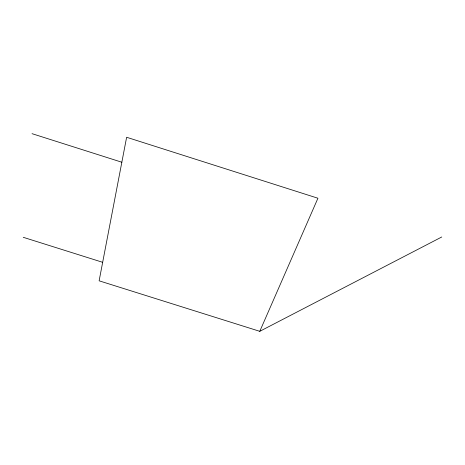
<?xml version="1.0" encoding="UTF-8"?>
<svg xmlns="http://www.w3.org/2000/svg" width="465" height="465" viewBox="0 0 465 465"><rect width="100%" height="100%" fill="white"/><g stroke="black" fill="none" stroke-linecap="round" stroke-linejoin="round"><path stroke-width="0.7" d="M259.772 331.324L317.932 198.23L126.625 137.268L99.121 280.814L259.772 331.324L441.75 236.987M23.25 237.301L102.666 262.312M32.033 133.676L121.842 162.227"/></g></svg>
